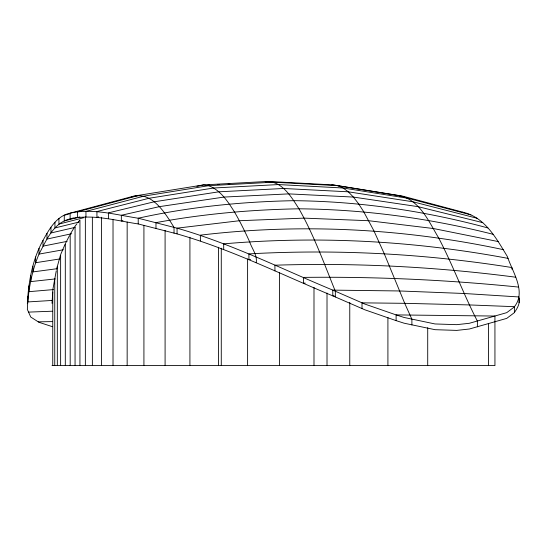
<?xml version="1.0" encoding="UTF-8"?>
<svg xmlns="http://www.w3.org/2000/svg" width="547" height="547" viewBox="0 0 547 547"><rect width="100%" height="100%" fill="white"/><g stroke="black" fill="none" stroke-linecap="round" stroke-linejoin="round"><path stroke-width="0.82" d="M52.006 303.312L52.97 288.843L56.259 270.827M27.35 303.715C28.471 281.978 32.369 259.661 42.994 240.406C49.216 229.207 56.403 215.976 70.125 213.166L133.646 196.134L203.47 184.913L268.174 181.406L332.87 184.913L338.005 185.686L402.701 196.134L464.574 212.639C485.702 218.308 496.758 239.176 507.329 256.475C512.389 271.955 526.775 291.742 514.125 307.093L506.754 312.645L469.347 323.284L456.738 324.665L435.009 323.954L404.062 317.458L396.11 314.901L364.815 304.05L332.788 290.122C281.199 268.741 230.93 243.504 177.057 228.161L138.22 218.212C115.779 214.834 92.84 208.072 70.125 213.166L70.125 218.896C53.346 222.704 46.256 240.468 39.008 254.095C31.541 271.49 28.177 290.594 27.35 309.445L30.748 317.034L38.933 322.286L52.498 326.709M519.329 298.395C520.026 303.626 517.216 308.747 514.125 312.822L506.754 318.375L469.347 329.014L456.738 330.395L435.009 329.684L404.062 323.188L396.11 320.631L364.815 309.78L332.788 295.852C281.199 274.471 230.93 249.234 177.057 233.89L138.22 223.942C115.779 220.564 92.84 213.809 70.125 218.896L73.421 218.007M56.567 269.206L60.402 255.381M64.977 244.475L60.628 254.594L60.628 365.594M69.435 235.675L65.305 243.75L65.305 365.594M74.618 226.937L70.187 234.205L70.187 365.594M77.011 223.689L75.062 226.205L75.062 365.594M77.989 222.431L79.452 220.544M196.872 186.342L203.47 184.913L208.605 185.686L273.302 182.199L338.005 185.686L343.133 187.997L348.268 191.806L353.396 197.07L358.531 203.716L363.659 211.634L373.922 230.848L384.192 253.576L404.718 303.325L411.891 319.263L411.891 324.993M131.444 197.05C151.546 190.048 165.173 213.063 174.035 227.395L174.035 233.125M138.774 195.416L77.483 211.826L77.483 217.556L79.937 216.899M69.216 213.939L64.279 215.244L64.279 220.974L77.455 217.494M83.718 217.72L58.932 224.092L58.932 218.362M98.583 216.831L96.928 217.255L96.928 211.525L149.037 198.267L213.733 187.997L278.437 184.571L343.133 187.997L407.83 198.267L470.912 214.882M78.789 222.103L54.946 227.962L54.946 222.232M74.994 227.395L50.967 232.974L50.967 227.244M122.993 220.626L121.345 220.995L121.345 215.265L159.3 206.663L224.003 197.07L288.7 193.877L353.396 197.07L418.093 206.663L482.796 222.65M71.712 233.713L46.98 239.06L46.98 233.33M67.103 241.357L42.994 246.136L42.994 240.406M63.336 249.76L39.008 254.095L39.008 248.365M59.91 258.922L35.617 262.724L35.617 256.994M265.24 181.864C281.534 179.84 291.401 197.07 298.963 208.804C313.643 234.629 323.79 262.656 334.887 290.122L335.338 291.243L335.338 296.973M331.4 185.132L332.87 184.913L397.566 195.416C418.988 198.226 428.766 221.48 438.626 237.904C452.868 265.015 463.33 293.917 477.387 321.11L477.387 326.839M57.25 268.673L32.923 271.921L32.923 266.191M55.281 278.922L30.782 281.602L30.782 275.873M53.449 289.589L28.854 291.681L28.854 285.951M52.519 300.419L27.876 301.93L27.876 296.194M250.594 259.545L248.919 259.64L248.919 253.911L254.793 253.576C340.726 249.213 426.988 253.979 511.951 267.551L511.951 269.192M198.342 185.686L201.747 185.501M207.703 185.18L209.405 185.091M217.918 184.633L219.62 184.537M228.133 184.079L229.836 183.99M28.54 312.118L52.423 311.209M38.222 321.834L52.533 321.602M305.253 283.107L303.564 283.12L303.564 277.391C375.228 276.543 446.906 279.859 518.207 287.038M334.19 295.852L332.788 295.852L332.788 290.122L399.583 290.963L464.287 293.5L519.014 296.959L519.014 302.689M52.006 365.594L494.946 365.594L494.932 316.05L396.11 314.901L396.11 320.631M515.739 277.206C435.945 266.806 355.365 262.622 274.929 265.206L274.929 270.936M508.156 258.396C414.523 240.837 318.634 235.627 223.696 243.853L223.696 249.582M462.16 212.209L464.574 212.639M503.322 249.651C403.966 228.441 301.294 223.094 200.373 235.155L200.373 240.885M498.187 241.562L433.491 228.537L368.794 220.728L304.098 218.123L239.395 220.728L177.057 228.161L177.057 233.89M493.059 234.294C429.58 218.212 364.459 209.412 298.963 208.804C251.005 209.658 203.163 213.898 155.977 222.636L155.977 228.366M487.924 227.955C424.616 210.793 359.447 201.33 293.828 200.681C241.542 201.699 189.324 206.923 138.22 218.212L138.22 223.942M477.073 218.26L412.964 201.795L348.268 191.806L283.565 188.483L218.868 191.806L154.172 201.795L108.477 212.858L108.477 218.588M397.566 195.416L400.021 196.072M514.399 312.405L514.399 306.676L469.415 304.932L404.718 303.325L362.005 302.853L362.005 308.583M488.437 323.359L488.437 365.594M427.713 327.694L427.713 365.594M387.912 317.438L387.912 365.594M349.765 302.375L349.765 365.594M327.01 293.062L327.01 365.594M313.992 287.339L313.992 365.594M279.449 272.7L279.449 365.594M256.242 262.704C257.459 255.046 251.941 248.776 249.664 241.856C244.981 231.559 240.017 221.378 234.266 211.634C227.73 201.426 220.516 190.076 208.605 185.686L143.909 196.134L85.947 211.402L85.947 217.132M247.606 258.943L247.606 365.594M221.275 248.188L221.275 365.594M218.465 247.237L218.465 365.594M189.918 237.254L189.918 365.594M165.091 230.376L165.091 365.594M143.923 225.508L143.923 365.594M127.157 222.048L127.157 365.594M113.024 219.299L113.024 365.594M101.407 217.227L101.407 365.594M92.368 217.282L92.368 365.594M85.359 217.022L85.359 365.594M79.937 219.915L79.937 365.594M57.326 266.355L57.326 365.594M54.748 278.936L54.748 365.594M52.751 292.098L52.751 365.594"/></g></svg>
